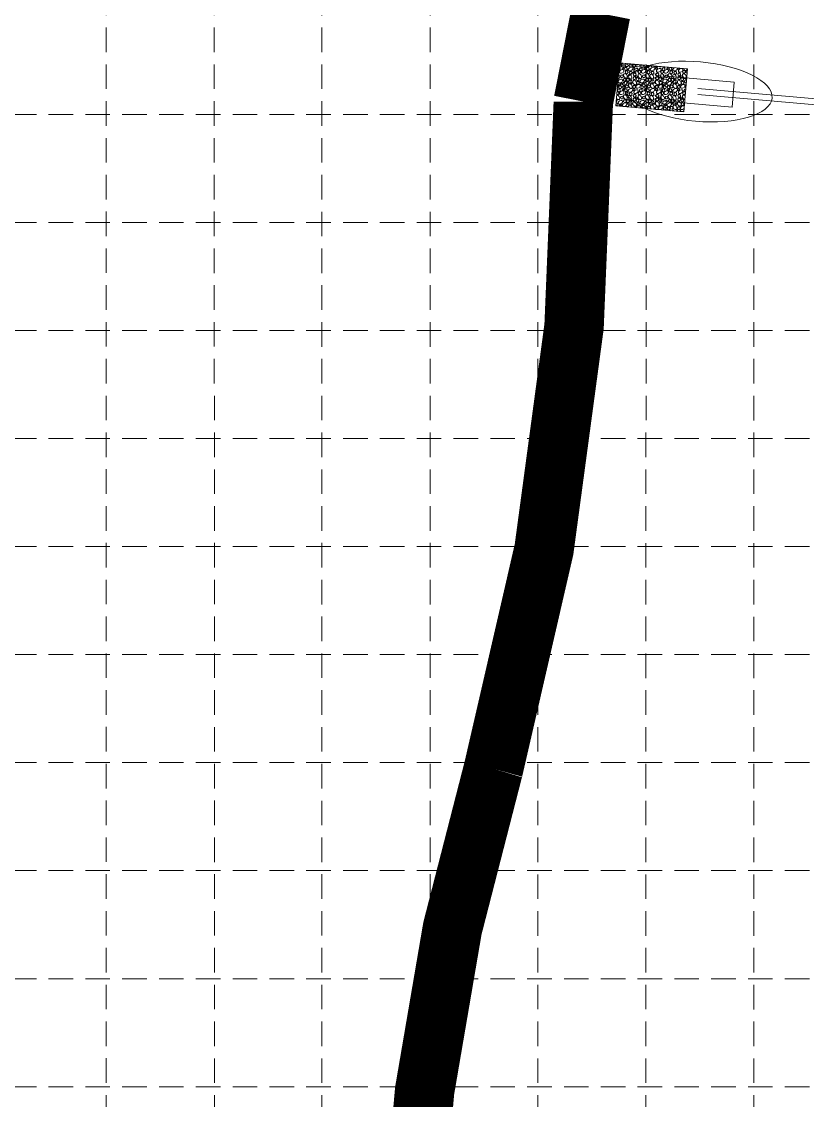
# Model space of a CAD drawing. Header units: inches. Extents: x 63409 to 64866, y 66737 to 69065.
# Drawn here: x 63673.6 to 63937.8, y 67533.7 to 67896.3 of the extents above; entities that cross this region are included whole.
import ezdxf

# ---------------------------------------------------------------- set-up
doc = ezdxf.new("R2010")
doc.units = ezdxf.units.IN
doc.header["$MEASUREMENT"] = 0
doc.linetypes.add('DASHED', pattern=[0.75, 0.5, -0.25])
doc.linetypes.add('HIDDEN', pattern=[0.375, 0.25, -0.125])
doc.layers.add('33', color=7, linetype='Continuous', lineweight=0)
doc.layers.add('43', color=7, linetype='Continuous', lineweight=0)
doc.layers.add('GRID', color=254, linetype='DASHED')
doc.layers.add('WATER', color=5, linetype='Continuous')

msp = doc.modelspace()

# ---------------------------------------------------------------- linework, layer by layer
at = {"layer": '33', "color": 7, "linetype": 'Continuous', "lineweight": 0}
for p, q in [((64112.71, 67853.18), (63900.89, 67871.82)), ((64112.89, 67855.17), (63900.94, 67873.82))]:
    msp.add_line(p, q, dxfattribs=at)
at = {"layer": '43', "color": 1, "linetype": 'Continuous', "lineweight": 0}
for p, q in [((63874.59, 67882.41), (63873.32, 67867.97)), ((63897.5, 67880.4), (63874.59, 67882.41)), ((63875.63, 67882.19), (63875.72, 67882.31)), ((63875.63, 67881.49), (63875.75, 67881.65)), ((63879.05, 67881.6), (63879.08, 67881.65)), ((63881.71, 67881.47), (63881.83, 67881.65)), ((63882.43, 67881.72), (63882.35, 67881.65)), ((63883, 67881.49), (63883.12, 67881.65)), ((63886.53, 67880.66), (63886.68, 67880.87)), ((63886.59, 67878.59), (63886.68, 67878.72)), ((63889.27, 67878.11), (63888.53, 67869.64)), ((63892.95, 67880.77), (63893.01, 67880.79)), ((63894.16, 67880.66), (63894.19, 67880.69)), ((63896.23, 67865.95), (63897.5, 67880.4)), ((63896.3, 67880.43), (63896.35, 67880.5)), ((63886.52, 67877.36), (63886.68, 67877.59)), ((63896.9, 67876.79), (63897.2, 67876.91)), ((63886.53, 67873.51), (63886.68, 67873.72)), ((63886.59, 67871.44), (63886.68, 67871.57)), ((63873.32, 67867.97), (63896.23, 67865.95)), ((63874.37, 67867.88), (63874.36, 67867.95)), ((63878.69, 67867.83), (63878.83, 67867.48)), ((63883.01, 67867.12), (63883, 67867.19)), ((63886.52, 67870.2), (63886.68, 67870.44)), ((63889.14, 67866.65), (63889.09, 67866.58)), ((63889.4, 67866.55), (63889.46, 67866.65)), ((63890.63, 67866.49), (63890.75, 67866.65)), ((63890.64, 67866.45), (63890.63, 67866.49)), ((63894.05, 67866.6), (63894.08, 67866.65))]:
    msp.add_line(p, q, dxfattribs=at)
at = {"layer": '43', "color": 7, "linetype": 'Continuous', "lineweight": 0}
for p, q in [((63913.18, 67876.01), (63889.27, 67878.11)), ((63912.43, 67867.54), (63913.18, 67876.01)), ((63912.43, 67867.54), (63888.53, 67869.64))]:
    msp.add_line(p, q, dxfattribs=at)
at = {"layer": '43', "color": 41, "linetype": 'Continuous', "lineweight": 0}
msp.add_line((63897.36, 67880), (63897.47, 67880.05), dxfattribs=at)
at = {"layer": '43', "color": 1, "linetype": 'Continuous', "lineweight": 0}
for points in [[(63875.18, 67881.65), (63875.27, 67881.56), (63875.23, 67881.16), (63874.98, 67880.95), (63874.58, 67880.98), (63874.48, 67881.09)], [(63874.98, 67881.65), (63874.58, 67881.68), (63874.53, 67881.73)], [(63875.17, 67882.36), (63875.27, 67882.26), (63875.23, 67881.86), (63874.98, 67881.65)], [(63876.56, 67882.24), (63876.52, 67881.87), (63876.27, 67881.67), (63875.88, 67881.7), (63875.69, 67881.88), (63875.63, 67882.19)], [(63876.49, 67881.65), (63876.56, 67881.58), (63876.52, 67881.17), (63876.27, 67880.97), (63875.88, 67881), (63875.69, 67881.18), (63875.63, 67881.49)], [(63877.51, 67881.65), (63877.49, 67881.43), (63877.24, 67881.23), (63876.85, 67881.26), (63876.66, 67881.44), (63876.62, 67881.65)], [(63877.49, 67882.16), (63877.49, 67882.13), (63877.24, 67881.93), (63876.85, 67881.96), (63876.66, 67882.14), (63876.64, 67882.23)], [(63878.87, 67881.65), (63878.84, 67881.23), (63878.64, 67881.02), (63878.29, 67881.03), (63877.9, 67881.34), (63877.74, 67881.65)], [(63878.85, 67882.04), (63878.84, 67881.93), (63878.64, 67881.72), (63878.29, 67881.73), (63877.9, 67882.04), (63877.85, 67882.13)], [(63879.97, 67881.65), (63879.94, 67881.29), (63879.69, 67881.08), (63879.3, 67881.11), (63879.11, 67881.29), (63879.05, 67881.6)], [(63879.89, 67881.95), (63879.69, 67881.78), (63879.3, 67881.81), (63879.11, 67881.99), (63879.11, 67882.02)], [(63881.51, 67881.65), (63881.28, 67881.36), (63880.8, 67881.12), (63880.35, 67881.11), (63880.1, 67881.29), (63880.07, 67881.65)], [(63880.88, 67881.86), (63880.8, 67881.82), (63880.35, 67881.81), (63880.2, 67881.92)], [(63882.55, 67881.65), (63882.64, 67881.56), (63882.59, 67881.16), (63882.35, 67880.95), (63881.95, 67880.98), (63881.77, 67881.16), (63881.71, 67881.47)], [(63882.35, 67881.65), (63881.95, 67881.68), (63881.86, 67881.77)], [(63883.91, 67881.59), (63883.93, 67881.58), (63883.89, 67881.17), (63883.64, 67880.97), (63883.25, 67881), (63883.06, 67881.18), (63883, 67881.49)], [(63884.86, 67881.51), (63884.86, 67881.43), (63884.61, 67881.23), (63884.21, 67881.26), (63884.03, 67881.44), (63884, 67881.59)], [(63874.48, 67878.34), (63874.67, 67877.87), (63874.63, 67877.44), (63874.43, 67877.24), (63874.14, 67877.24)], [(63874.26, 67878.59), (63874.3, 67878.56), (63874.49, 67878.32)], [(63874.35, 67879.62), (63874.39, 67879.58), (63874.34, 67879.17), (63874.3, 67879.14)], [(63874.45, 67880.8), (63874.58, 67880.81), (63874.86, 67880.52), (63874.82, 67880.12), (63874.57, 67879.91), (63874.37, 67879.92)], [(63874.99, 67880), (63875.46, 67880.19), (63875.89, 67880.15), (63876.09, 67879.96), (63876.09, 67879.61), (63875.78, 67879.21), (63875.3, 67878.97), (63874.84, 67878.96), (63874.59, 67879.14), (63874.57, 67879.5), (63874.77, 67879.83), (63875.01, 67880.01)], [(63874.93, 67877.99), (63875.18, 67878.34), (63875.58, 67878.37), (63875.86, 67878.08), (63875.82, 67877.67), (63875.57, 67877.47), (63875.18, 67877.5), (63874.99, 67877.68), (63874.93, 67877.99)], [(63875.45, 67880.57), (63875.6, 67880.79), (63875.84, 67880.8), (63876, 67880.63), (63875.98, 67880.39), (63875.83, 67880.26), (63875.6, 67880.28), (63875.48, 67880.39), (63875.45, 67880.57)], [(63877.02, 67878.4), (63877.21, 67877.93), (63877.17, 67877.5), (63876.98, 67877.3), (63876.63, 67877.3), (63876.23, 67877.61), (63875.99, 67878.09), (63875.99, 67878.55), (63876.17, 67878.8), (63876.53, 67878.83), (63876.85, 67878.62), (63877.04, 67878.38)], [(63876.27, 67880.48), (63876.52, 67880.84), (63876.92, 67880.86), (63877.19, 67880.57), (63877.16, 67880.17), (63876.91, 67879.96), (63876.51, 67879.99), (63876.33, 67880.17), (63876.27, 67880.48)], [(63876.5, 67879.42), (63876.75, 67879.77), (63877.15, 67879.79), (63877.43, 67879.51), (63877.39, 67879.1), (63877.14, 67878.9), (63876.75, 67878.93), (63876.56, 67879.11), (63876.5, 67879.42)], [(63878.51, 67878.17), (63878.69, 67877.71), (63878.66, 67877.27), (63878.46, 67877.07), (63878.11, 67877.08), (63877.72, 67877.39), (63877.48, 67877.87), (63877.47, 67878.32), (63877.65, 67878.57), (63878.01, 67878.6), (63878.33, 67878.39), (63878.52, 67878.15)], [(63877.95, 67880.77), (63878.42, 67880.95), (63878.84, 67880.92), (63879.05, 67880.72), (63879.04, 67880.37), (63878.73, 67879.97), (63878.25, 67879.73), (63877.8, 67879.73), (63877.55, 67879.91), (63877.52, 67880.27), (63877.73, 67880.59), (63877.97, 67880.78)], [(63877.87, 67879.2), (63878.12, 67879.55), (63878.52, 67879.58), (63878.8, 67879.29), (63878.76, 67878.88), (63878.51, 67878.68), (63878.12, 67878.71), (63877.93, 67878.89), (63877.87, 67879.2)], [(63879.16, 67880.66), (63879.32, 67880.87), (63879.55, 67880.88), (63879.72, 67880.71), (63879.7, 67880.47), (63879.55, 67880.34), (63879.31, 67880.36), (63879.2, 67880.47), (63879.16, 67880.66)], [(63879.22, 67878.59), (63879.47, 67878.95), (63879.87, 67878.97), (63880.15, 67878.68), (63880.11, 67878.28), (63879.86, 67878.07), (63879.47, 67878.1), (63879.28, 67878.28), (63879.22, 67878.59)], [(63879.81, 67880.38), (63880.28, 67880.57), (63880.71, 67880.53), (63880.92, 67880.34), (63880.91, 67879.99), (63880.6, 67879.59), (63880.12, 67879.35), (63879.67, 67879.34), (63879.41, 67879.52), (63879.39, 67879.88), (63879.6, 67880.21), (63879.83, 67880.39)], [(63880.08, 67877.86), (63880.23, 67878.08), (63880.47, 67878.09), (63880.64, 67877.92), (63880.61, 67877.67), (63880.46, 67877.55), (63880.23, 67877.57), (63880.12, 67877.68), (63880.08, 67877.86)], [(63881.85, 67878.34), (63882.03, 67877.87), (63882, 67877.44), (63881.8, 67877.24), (63881.45, 67877.24), (63881.06, 67877.55), (63880.82, 67878.03), (63880.81, 67878.48), (63880.99, 67878.74), (63881.35, 67878.76), (63881.67, 67878.56), (63881.86, 67878.32)], [(63880.82, 67879.49), (63881.08, 67879.84), (63881.48, 67879.86), (63881.75, 67879.58), (63881.71, 67879.17), (63881.47, 67878.97), (63881.07, 67879), (63880.88, 67879.18), (63880.82, 67879.49)], [(63881.3, 67880.43), (63881.55, 67880.78), (63881.95, 67880.81), (63882.22, 67880.52), (63882.18, 67880.12), (63881.94, 67879.91), (63881.54, 67879.94), (63881.36, 67880.12), (63881.3, 67880.43)], [(63882.36, 67880), (63882.83, 67880.19), (63883.25, 67880.15), (63883.46, 67879.96), (63883.46, 67879.61), (63883.14, 67879.21), (63882.66, 67878.97), (63882.21, 67878.96), (63881.96, 67879.14), (63881.93, 67879.5), (63882.14, 67879.83), (63882.38, 67880.01)], [(63882.3, 67877.99), (63882.55, 67878.34), (63882.95, 67878.37), (63883.23, 67878.08), (63883.19, 67877.67), (63882.94, 67877.47), (63882.54, 67877.5), (63882.36, 67877.68), (63882.3, 67877.99)], [(63882.82, 67880.57), (63882.97, 67880.79), (63883.2, 67880.8), (63883.37, 67880.63), (63883.35, 67880.39), (63883.2, 67880.26), (63882.96, 67880.28), (63882.85, 67880.39), (63882.82, 67880.57)], [(63884.39, 67878.4), (63884.58, 67877.93), (63884.54, 67877.5), (63884.35, 67877.3), (63884, 67877.3), (63883.6, 67877.61), (63883.36, 67878.09), (63883.35, 67878.55), (63883.53, 67878.8), (63883.89, 67878.83), (63884.21, 67878.62), (63884.4, 67878.38)], [(63883.64, 67880.48), (63883.89, 67880.84), (63884.29, 67880.86), (63884.56, 67880.57), (63884.52, 67880.17), (63884.28, 67879.96), (63883.88, 67879.99), (63883.7, 67880.17), (63883.64, 67880.48)], [(63883.87, 67879.42), (63884.12, 67879.77), (63884.52, 67879.79), (63884.8, 67879.51), (63884.76, 67879.1), (63884.51, 67878.9), (63884.12, 67878.93), (63883.93, 67879.11), (63883.87, 67879.42)], [(63885.88, 67878.17), (63886.06, 67877.71), (63886.03, 67877.27), (63885.83, 67877.07), (63885.48, 67877.08), (63885.08, 67877.39), (63884.84, 67877.87), (63884.84, 67878.32), (63885.02, 67878.57), (63885.38, 67878.6), (63885.7, 67878.39), (63885.89, 67878.15)], [(63885.32, 67880.77), (63885.78, 67880.95), (63886.21, 67880.92), (63886.42, 67880.72), (63886.41, 67880.37), (63886.1, 67879.97), (63885.62, 67879.73), (63885.17, 67879.73), (63884.92, 67879.91), (63884.89, 67880.27), (63885.1, 67880.59), (63885.33, 67880.78)], [(63886.22, 67881.39), (63886.21, 67881.23), (63886.01, 67881.02), (63885.66, 67881.03), (63885.26, 67881.34), (63885.2, 67881.48)], [(63885.24, 67879.2), (63885.49, 67879.55), (63885.89, 67879.58), (63886.17, 67879.29), (63886.13, 67878.88), (63885.88, 67878.68), (63885.49, 67878.71), (63885.3, 67878.89), (63885.24, 67879.2)], [(63886.68, 67881.11), (63886.66, 67881.11), (63886.48, 67881.29), (63886.47, 67881.37)], [(63886.68, 67880.36), (63886.68, 67880.36), (63886.57, 67880.47), (63886.53, 67880.66)], [(63886.68, 67878.25), (63886.65, 67878.28), (63886.59, 67878.59)], [(63887.55, 67881.27), (63887.32, 67881.08), (63886.93, 67881.11), (63886.74, 67881.29), (63886.73, 67881.34)], [(63886.8, 67880.66), (63886.95, 67880.87), (63887.19, 67880.88), (63887.35, 67880.71), (63887.33, 67880.47), (63887.18, 67880.34), (63886.94, 67880.36), (63886.83, 67880.47), (63886.8, 67880.66)], [(63886.85, 67878.59), (63887.1, 67878.95), (63887.5, 67878.97), (63887.78, 67878.68), (63887.74, 67878.28), (63887.49, 67878.07), (63887.1, 67878.1), (63886.91, 67878.28), (63886.85, 67878.59)], [(63887.45, 67880.38), (63887.91, 67880.57), (63888.34, 67880.53), (63888.55, 67880.34), (63888.54, 67879.99), (63888.23, 67879.59), (63887.75, 67879.35), (63887.3, 67879.34), (63887.05, 67879.52), (63887.02, 67879.88), (63887.23, 67880.21), (63887.46, 67880.39)], [(63887.71, 67877.86), (63887.86, 67878.08), (63888.1, 67878.09), (63888.27, 67877.92), (63888.24, 67877.67), (63888.1, 67877.55), (63887.86, 67877.57), (63887.75, 67877.68), (63887.71, 67877.86)], [(63888.56, 67881.18), (63888.43, 67881.12), (63887.98, 67881.11), (63887.79, 67881.25)], [(63889.48, 67878.34), (63889.67, 67877.87), (63889.63, 67877.44), (63889.43, 67877.24), (63889.08, 67877.24), (63888.69, 67877.55), (63888.45, 67878.03), (63888.44, 67878.48), (63888.62, 67878.74), (63888.98, 67878.76), (63889.3, 67878.56), (63889.49, 67878.32)], [(63888.46, 67879.49), (63888.71, 67879.84), (63889.11, 67879.86), (63889.39, 67879.58), (63889.34, 67879.17), (63889.1, 67878.97), (63888.7, 67879), (63888.52, 67879.18), (63888.46, 67879.49)], [(63888.93, 67880.43), (63889.18, 67880.78), (63889.58, 67880.81), (63889.86, 67880.52), (63889.82, 67880.12), (63889.57, 67879.91), (63889.18, 67879.94), (63888.99, 67880.12), (63888.93, 67880.43)], [(63890.1, 67881.05), (63889.98, 67880.95), (63889.58, 67880.98), (63889.46, 67881.1)], [(63889.99, 67880), (63890.46, 67880.19), (63890.89, 67880.15), (63891.09, 67879.96), (63891.09, 67879.61), (63890.78, 67879.21), (63890.3, 67878.97), (63889.84, 67878.96), (63889.59, 67879.14), (63889.57, 67879.5), (63889.77, 67879.83), (63890.01, 67880.01)], [(63889.93, 67877.99), (63890.18, 67878.34), (63890.58, 67878.37), (63890.86, 67878.08), (63890.82, 67877.67), (63890.57, 67877.47), (63890.18, 67877.5), (63889.99, 67877.68), (63889.93, 67877.99)], [(63890.45, 67880.57), (63890.6, 67880.79), (63890.84, 67880.8), (63891, 67880.63), (63890.98, 67880.39), (63890.83, 67880.26), (63890.6, 67880.28), (63890.48, 67880.39), (63890.45, 67880.57)], [(63892.02, 67878.4), (63892.21, 67877.93), (63892.17, 67877.5), (63891.98, 67877.3), (63891.63, 67877.3), (63891.23, 67877.61), (63890.99, 67878.09), (63890.99, 67878.55), (63891.17, 67878.8), (63891.53, 67878.83), (63891.85, 67878.62), (63892.04, 67878.38)], [(63891.27, 67880.48), (63891.52, 67880.84), (63891.92, 67880.86), (63892.19, 67880.57), (63892.16, 67880.17), (63891.91, 67879.96), (63891.51, 67879.99), (63891.33, 67880.17), (63891.27, 67880.48)], [(63891.5, 67879.42), (63891.75, 67879.77), (63892.15, 67879.79), (63892.43, 67879.51), (63892.39, 67879.1), (63892.14, 67878.9), (63891.75, 67878.93), (63891.56, 67879.11), (63891.5, 67879.42)], [(63893.51, 67878.17), (63893.69, 67877.71), (63893.66, 67877.27), (63893.46, 67877.07), (63893.11, 67877.08), (63892.72, 67877.39), (63892.48, 67877.87), (63892.47, 67878.32), (63892.65, 67878.57), (63893.01, 67878.6), (63893.33, 67878.39), (63893.52, 67878.15)], [(63894.05, 67880.7), (63894.04, 67880.37), (63893.73, 67879.97), (63893.25, 67879.73), (63892.8, 67879.73), (63892.55, 67879.91), (63892.52, 67880.27), (63892.73, 67880.59), (63892.97, 67880.78)], [(63892.87, 67879.2), (63893.12, 67879.55), (63893.52, 67879.58), (63893.8, 67879.29), (63893.76, 67878.88), (63893.51, 67878.68), (63893.12, 67878.71), (63892.93, 67878.89), (63892.87, 67879.2)], [(63894.71, 67880.64), (63894.7, 67880.47), (63894.55, 67880.34), (63894.31, 67880.36), (63894.2, 67880.47), (63894.16, 67880.66)], [(63894.22, 67878.59), (63894.47, 67878.95), (63894.87, 67878.97), (63895.15, 67878.68), (63895.11, 67878.28), (63894.86, 67878.07), (63894.47, 67878.1), (63894.28, 67878.28), (63894.22, 67878.59)], [(63894.81, 67880.38), (63895.28, 67880.57), (63895.71, 67880.53), (63895.92, 67880.34), (63895.91, 67879.99), (63895.6, 67879.59), (63895.12, 67879.35), (63894.67, 67879.34), (63894.41, 67879.52), (63894.39, 67879.88), (63894.6, 67880.21), (63894.83, 67880.39)], [(63895.08, 67877.86), (63895.23, 67878.08), (63895.47, 67878.09), (63895.64, 67877.92), (63895.61, 67877.67), (63895.46, 67877.55), (63895.23, 67877.57), (63895.12, 67877.68), (63895.08, 67877.86)], [(63896.85, 67878.34), (63897.03, 67877.87), (63897, 67877.44), (63896.8, 67877.24), (63896.45, 67877.24), (63896.06, 67877.55), (63895.82, 67878.03), (63895.81, 67878.48), (63895.99, 67878.74), (63896.35, 67878.76), (63896.67, 67878.56), (63896.86, 67878.32)], [(63895.82, 67879.49), (63896.08, 67879.84), (63896.48, 67879.86), (63896.75, 67879.58), (63896.71, 67879.17), (63896.47, 67878.97), (63896.07, 67879), (63895.88, 67879.18), (63895.82, 67879.49)], [(63897.21, 67880.42), (63897.18, 67880.12), (63896.94, 67879.91), (63896.54, 67879.94), (63896.36, 67880.12), (63896.3, 67880.43)], [(63897.38, 67878.97), (63897.21, 67878.96), (63896.96, 67879.14), (63896.93, 67879.5), (63897.14, 67879.83), (63897.38, 67880.01)], [(63873.95, 67875.16), (63874.03, 67875.15), (63874.23, 67874.96), (63874.22, 67874.61), (63873.91, 67874.21), (63873.87, 67874.19)], [(63874.54, 67876.79), (63875, 67876.98), (63875.43, 67876.94), (63875.64, 67876.75), (63875.63, 67876.4), (63875.32, 67876), (63874.84, 67875.76), (63874.39, 67875.75), (63874.13, 67875.93), (63874.11, 67876.29), (63874.32, 67876.62), (63874.55, 67876.8)], [(63874.34, 67874.32), (63874.59, 67874.68), (63874.99, 67874.7), (63875.27, 67874.41), (63875.23, 67874.01), (63874.98, 67873.8), (63874.58, 67873.83), (63874.4, 67874.01), (63874.34, 67874.32)], [(63874.36, 67875.1), (63874.51, 67875.32), (63874.75, 67875.33), (63874.91, 67875.16), (63874.89, 67874.92), (63874.74, 67874.79), (63874.5, 67874.81), (63874.39, 67874.92), (63874.36, 67875.1)], [(63874.87, 67875.54), (63875.02, 67875.75), (63875.26, 67875.77), (63875.43, 67875.59), (63875.4, 67875.35), (63875.26, 67875.23), (63875.02, 67875.24), (63874.91, 67875.35), (63874.87, 67875.54)], [(63875.99, 67875.96), (63876.46, 67876.14), (63876.89, 67876.1), (63877.09, 67875.91), (63877.08, 67875.56), (63876.77, 67875.16), (63876.29, 67874.93), (63875.84, 67874.92), (63875.59, 67875.1), (63875.56, 67875.46), (63875.77, 67875.78), (63876.01, 67875.97)], [(63875.63, 67874.34), (63875.88, 67874.69), (63876.28, 67874.72), (63876.56, 67874.43), (63876.52, 67874.02), (63876.27, 67873.82), (63875.88, 67873.85), (63875.69, 67874.03), (63875.63, 67874.34)], [(63875.93, 67876.82), (63876.18, 67877.18), (63876.58, 67877.21), (63876.86, 67876.92), (63876.82, 67876.51), (63876.57, 67876.31), (63876.18, 67876.34), (63875.99, 67876.52), (63875.93, 67876.82)], [(63876.6, 67874.6), (63876.85, 67874.95), (63877.25, 67874.98), (63877.53, 67874.69), (63877.49, 67874.28), (63877.24, 67874.08), (63876.85, 67874.11), (63876.66, 67874.29), (63876.6, 67874.6)], [(63876.96, 67876.81), (63877.21, 67877.17), (63877.61, 67877.19), (63877.89, 67876.9), (63877.85, 67876.5), (63877.6, 67876.29), (63877.21, 67876.32), (63877.02, 67876.5), (63876.96, 67876.81)], [(63877.33, 67875.95), (63877.48, 67876.16), (63877.72, 67876.18), (63877.88, 67876), (63877.86, 67875.76), (63877.71, 67875.64), (63877.47, 67875.65), (63877.36, 67875.76), (63877.33, 67875.95)], [(63878.69, 67874.98), (63878.88, 67874.51), (63878.84, 67874.08), (63878.64, 67873.88), (63878.29, 67873.88), (63877.9, 67874.19), (63877.66, 67874.67), (63877.65, 67875.12), (63877.83, 67875.38), (63878.19, 67875.4), (63878.51, 67875.2), (63878.7, 67874.96)], [(63878.1, 67876.7), (63878.25, 67876.91), (63878.49, 67876.93), (63878.66, 67876.75), (63878.63, 67876.51), (63878.48, 67876.39), (63878.25, 67876.41), (63878.14, 67876.52), (63878.1, 67876.7)], [(63878.31, 67875.77), (63878.46, 67875.99), (63878.7, 67876), (63878.87, 67875.83), (63878.84, 67875.59), (63878.7, 67875.46), (63878.46, 67875.48), (63878.35, 67875.59), (63878.31, 67875.77)], [(63879.05, 67874.45), (63879.3, 67874.81), (63879.7, 67874.83), (63879.98, 67874.54), (63879.94, 67874.14), (63879.69, 67873.94), (63879.3, 67873.96), (63879.11, 67874.14), (63879.05, 67874.45)], [(63880.11, 67876.16), (63880.29, 67875.69), (63880.25, 67875.26), (63880.06, 67875.06), (63879.71, 67875.06), (63879.32, 67875.37), (63879.08, 67875.85), (63879.07, 67876.31), (63879.25, 67876.56), (63879.61, 67876.58), (63879.93, 67876.38), (63880.12, 67876.14)], [(63879.15, 67877.36), (63879.4, 67877.71), (63879.8, 67877.73), (63880.08, 67877.45), (63880.04, 67877.04), (63879.79, 67876.84), (63879.4, 67876.87), (63879.21, 67877.04), (63879.15, 67877.36)], [(63880.49, 67875), (63880.96, 67875.19), (63881.39, 67875.15), (63881.6, 67874.96), (63881.59, 67874.61), (63881.28, 67874.21), (63880.8, 67873.97), (63880.35, 67873.96), (63880.1, 67874.14), (63880.07, 67874.5), (63880.28, 67874.83), (63880.51, 67875.01)], [(63880.21, 67877), (63880.46, 67877.36), (63880.86, 67877.38), (63881.14, 67877.09), (63881.09, 67876.69), (63880.85, 67876.48), (63880.45, 67876.51), (63880.27, 67876.69), (63880.21, 67877)], [(63880.32, 67875.83), (63880.57, 67876.19), (63880.97, 67876.21), (63881.25, 67875.92), (63881.21, 67875.52), (63880.96, 67875.31), (63880.56, 67875.34), (63880.38, 67875.52), (63880.32, 67875.83)], [(63881.9, 67876.79), (63882.37, 67876.98), (63882.8, 67876.94), (63883.01, 67876.75), (63883, 67876.4), (63882.69, 67876), (63882.21, 67875.76), (63881.76, 67875.75), (63881.5, 67875.93), (63881.48, 67876.29), (63881.69, 67876.62), (63881.92, 67876.8)], [(63881.71, 67874.32), (63881.96, 67874.68), (63882.36, 67874.7), (63882.64, 67874.41), (63882.59, 67874.01), (63882.35, 67873.8), (63881.95, 67873.83), (63881.77, 67874.01), (63881.71, 67874.32)], [(63881.72, 67875.1), (63881.87, 67875.32), (63882.11, 67875.33), (63882.28, 67875.16), (63882.26, 67874.92), (63882.11, 67874.79), (63881.87, 67874.81), (63881.76, 67874.92), (63881.72, 67875.1)], [(63882.24, 67875.54), (63882.39, 67875.75), (63882.63, 67875.77), (63882.8, 67875.59), (63882.77, 67875.35), (63882.62, 67875.23), (63882.39, 67875.24), (63882.28, 67875.35), (63882.24, 67875.54)], [(63883.36, 67875.96), (63883.82, 67876.14), (63884.25, 67876.1), (63884.46, 67875.91), (63884.45, 67875.56), (63884.14, 67875.16), (63883.66, 67874.93), (63883.21, 67874.92), (63882.96, 67875.1), (63882.93, 67875.46), (63883.14, 67875.78), (63883.37, 67875.97)], [(63883, 67874.34), (63883.25, 67874.69), (63883.65, 67874.72), (63883.93, 67874.43), (63883.89, 67874.02), (63883.64, 67873.82), (63883.25, 67873.85), (63883.06, 67874.03), (63883, 67874.34)], [(63883.3, 67876.82), (63883.55, 67877.18), (63883.95, 67877.21), (63884.23, 67876.92), (63884.19, 67876.51), (63883.94, 67876.31), (63883.55, 67876.34), (63883.36, 67876.52), (63883.3, 67876.82)], [(63883.97, 67874.6), (63884.22, 67874.95), (63884.62, 67874.98), (63884.9, 67874.69), (63884.86, 67874.28), (63884.61, 67874.08), (63884.21, 67874.11), (63884.03, 67874.29), (63883.97, 67874.6)], [(63884.33, 67876.81), (63884.58, 67877.17), (63884.98, 67877.19), (63885.26, 67876.9), (63885.22, 67876.5), (63884.97, 67876.29), (63884.57, 67876.32), (63884.39, 67876.5), (63884.33, 67876.81)], [(63884.69, 67875.95), (63884.84, 67876.16), (63885.08, 67876.18), (63885.25, 67876), (63885.23, 67875.76), (63885.08, 67875.64), (63884.84, 67875.65), (63884.73, 67875.76), (63884.69, 67875.95)], [(63886.06, 67874.98), (63886.24, 67874.51), (63886.21, 67874.08), (63886.01, 67873.88), (63885.66, 67873.88), (63885.26, 67874.19), (63885.03, 67874.67), (63885.02, 67875.12), (63885.2, 67875.38), (63885.56, 67875.4), (63885.88, 67875.2), (63886.07, 67874.96)], [(63885.47, 67876.7), (63885.62, 67876.91), (63885.86, 67876.93), (63886.03, 67876.75), (63886, 67876.51), (63885.85, 67876.39), (63885.62, 67876.41), (63885.5, 67876.52), (63885.47, 67876.7)], [(63885.68, 67875.77), (63885.83, 67875.99), (63886.07, 67876), (63886.24, 67875.83), (63886.21, 67875.59), (63886.06, 67875.46), (63885.83, 67875.48), (63885.72, 67875.59), (63885.68, 67875.77)], [(63886.42, 67874.45), (63886.67, 67874.81), (63886.68, 67874.81)], [(63886.68, 67873.96), (63886.66, 67873.96), (63886.48, 67874.14), (63886.42, 67874.45)], [(63886.68, 67875.38), (63886.44, 67875.85), (63886.43, 67876.31), (63886.61, 67876.56), (63886.68, 67876.56)], [(63886.68, 67876.95), (63886.58, 67877.04), (63886.52, 67877.36)], [(63886.68, 67874.45), (63886.93, 67874.81), (63887.33, 67874.83), (63887.61, 67874.54), (63887.57, 67874.14), (63887.32, 67873.94), (63886.93, 67873.96), (63886.74, 67874.14), (63886.68, 67874.45)], [(63887.74, 67876.16), (63887.92, 67875.69), (63887.89, 67875.26), (63887.69, 67875.06), (63887.34, 67875.06), (63886.95, 67875.37), (63886.71, 67875.85), (63886.7, 67876.31), (63886.88, 67876.56), (63887.24, 67876.58), (63887.56, 67876.38), (63887.75, 67876.14)], [(63886.78, 67877.36), (63887.03, 67877.71), (63887.43, 67877.73), (63887.71, 67877.45), (63887.67, 67877.04), (63887.42, 67876.84), (63887.03, 67876.87), (63886.84, 67877.04), (63886.78, 67877.36)], [(63888.13, 67875), (63888.59, 67875.19), (63889.03, 67875.15), (63889.23, 67874.96), (63889.22, 67874.61), (63888.91, 67874.21), (63888.43, 67873.97), (63887.98, 67873.96), (63887.73, 67874.14), (63887.7, 67874.5), (63887.91, 67874.83), (63888.14, 67875.01)], [(63887.84, 67877), (63888.09, 67877.36), (63888.49, 67877.38), (63888.77, 67877.09), (63888.73, 67876.69), (63888.48, 67876.48), (63888.09, 67876.51), (63887.9, 67876.69), (63887.84, 67877)], [(63887.95, 67875.83), (63888.2, 67876.19), (63888.6, 67876.21), (63888.88, 67875.92), (63888.84, 67875.52), (63888.59, 67875.31), (63888.2, 67875.34), (63888.01, 67875.52), (63887.95, 67875.83)], [(63889.54, 67876.79), (63890, 67876.98), (63890.43, 67876.94), (63890.64, 67876.75), (63890.63, 67876.4), (63890.32, 67876), (63889.84, 67875.76), (63889.39, 67875.75), (63889.13, 67875.93), (63889.11, 67876.29), (63889.32, 67876.62), (63889.55, 67876.8)], [(63889.34, 67874.32), (63889.59, 67874.68), (63889.99, 67874.7), (63890.27, 67874.41), (63890.23, 67874.01), (63889.98, 67873.8), (63889.58, 67873.83), (63889.4, 67874.01), (63889.34, 67874.32)], [(63889.36, 67875.1), (63889.51, 67875.32), (63889.75, 67875.33), (63889.91, 67875.16), (63889.89, 67874.92), (63889.74, 67874.79), (63889.5, 67874.81), (63889.39, 67874.92), (63889.36, 67875.1)], [(63889.87, 67875.54), (63890.02, 67875.75), (63890.26, 67875.77), (63890.43, 67875.59), (63890.4, 67875.35), (63890.26, 67875.23), (63890.02, 67875.24), (63889.91, 67875.35), (63889.87, 67875.54)], [(63890.99, 67875.96), (63891.46, 67876.14), (63891.89, 67876.1), (63892.09, 67875.91), (63892.08, 67875.56), (63891.77, 67875.16), (63891.29, 67874.93), (63890.84, 67874.92), (63890.59, 67875.1), (63890.56, 67875.46), (63890.77, 67875.78), (63891.01, 67875.97)], [(63890.63, 67874.34), (63890.88, 67874.69), (63891.28, 67874.72), (63891.56, 67874.43), (63891.52, 67874.02), (63891.27, 67873.82), (63890.88, 67873.85), (63890.69, 67874.03), (63890.63, 67874.34)], [(63890.93, 67876.82), (63891.18, 67877.18), (63891.58, 67877.21), (63891.86, 67876.92), (63891.82, 67876.51), (63891.57, 67876.31), (63891.18, 67876.34), (63890.99, 67876.52), (63890.93, 67876.82)], [(63891.6, 67874.6), (63891.85, 67874.95), (63892.25, 67874.98), (63892.53, 67874.69), (63892.49, 67874.28), (63892.24, 67874.08), (63891.85, 67874.11), (63891.66, 67874.29), (63891.6, 67874.6)], [(63891.96, 67876.81), (63892.21, 67877.17), (63892.61, 67877.19), (63892.89, 67876.9), (63892.85, 67876.5), (63892.6, 67876.29), (63892.21, 67876.32), (63892.02, 67876.5), (63891.96, 67876.81)], [(63892.33, 67875.95), (63892.48, 67876.16), (63892.72, 67876.18), (63892.88, 67876), (63892.86, 67875.76), (63892.71, 67875.64), (63892.47, 67875.65), (63892.36, 67875.76), (63892.33, 67875.95)], [(63893.69, 67874.98), (63893.88, 67874.51), (63893.84, 67874.08), (63893.64, 67873.88), (63893.29, 67873.88), (63892.9, 67874.19), (63892.66, 67874.67), (63892.65, 67875.12), (63892.83, 67875.38), (63893.19, 67875.4), (63893.51, 67875.2), (63893.7, 67874.96)], [(63893.1, 67876.7), (63893.25, 67876.91), (63893.49, 67876.93), (63893.66, 67876.75), (63893.63, 67876.51), (63893.48, 67876.39), (63893.25, 67876.41), (63893.14, 67876.52), (63893.1, 67876.7)], [(63893.31, 67875.77), (63893.46, 67875.99), (63893.7, 67876), (63893.87, 67875.83), (63893.84, 67875.59), (63893.7, 67875.46), (63893.46, 67875.48), (63893.35, 67875.59), (63893.31, 67875.77)], [(63894.05, 67874.45), (63894.3, 67874.81), (63894.7, 67874.83), (63894.98, 67874.54), (63894.94, 67874.14), (63894.69, 67873.94), (63894.3, 67873.96), (63894.11, 67874.14), (63894.05, 67874.45)], [(63895.11, 67876.16), (63895.29, 67875.69), (63895.25, 67875.26), (63895.06, 67875.06), (63894.71, 67875.06), (63894.32, 67875.37), (63894.08, 67875.85), (63894.07, 67876.31), (63894.25, 67876.56), (63894.61, 67876.58), (63894.93, 67876.38), (63895.12, 67876.14)], [(63894.15, 67877.36), (63894.4, 67877.71), (63894.8, 67877.73), (63895.08, 67877.45), (63895.04, 67877.04), (63894.79, 67876.84), (63894.4, 67876.87), (63894.21, 67877.04), (63894.15, 67877.36)], [(63895.49, 67875), (63895.96, 67875.19), (63896.39, 67875.15), (63896.6, 67874.96), (63896.59, 67874.61), (63896.28, 67874.21), (63895.8, 67873.97), (63895.35, 67873.96), (63895.1, 67874.14), (63895.07, 67874.5), (63895.28, 67874.83), (63895.51, 67875.01)], [(63895.21, 67877), (63895.46, 67877.36), (63895.86, 67877.38), (63896.14, 67877.09), (63896.09, 67876.69), (63895.85, 67876.48), (63895.45, 67876.51), (63895.27, 67876.69), (63895.21, 67877)], [(63895.32, 67875.83), (63895.57, 67876.19), (63895.97, 67876.21), (63896.25, 67875.92), (63896.21, 67875.52), (63895.96, 67875.31), (63895.56, 67875.34), (63895.38, 67875.52), (63895.32, 67875.83)], [(63897.1, 67875.76), (63896.76, 67875.75), (63896.5, 67875.93), (63896.48, 67876.29), (63896.69, 67876.62), (63896.92, 67876.8)], [(63896.71, 67874.32), (63896.96, 67874.68), (63897, 67874.68)], [(63896.93, 67873.85), (63896.77, 67874.01), (63896.71, 67874.32)], [(63896.72, 67875.1), (63896.87, 67875.32), (63897.06, 67875.33)], [(63897.01, 67874.8), (63896.87, 67874.81), (63896.76, 67874.92), (63896.72, 67875.1)], [(63874.48, 67871.19), (63874.67, 67870.72), (63874.63, 67870.29), (63874.43, 67870.09), (63874.08, 67870.09), (63873.69, 67870.4), (63873.56, 67870.66)], [(63873.64, 67871.59), (63873.98, 67871.61), (63874.3, 67871.41), (63874.49, 67871.17)], [(63873.74, 67872.69), (63874.11, 67872.71), (63874.39, 67872.43), (63874.34, 67872.02), (63874.1, 67871.82), (63873.7, 67871.84), (63873.67, 67871.88)], [(63873.93, 67873.28), (63874.18, 67873.63), (63874.58, 67873.66), (63874.86, 67873.37), (63874.82, 67872.96), (63874.57, 67872.76), (63874.18, 67872.79), (63873.99, 67872.97), (63873.93, 67873.28)], [(63874.99, 67872.85), (63875.46, 67873.04), (63875.89, 67873), (63876.09, 67872.81), (63876.09, 67872.46), (63875.78, 67872.06), (63875.3, 67871.82), (63874.84, 67871.81), (63874.59, 67871.99), (63874.57, 67872.35), (63874.77, 67872.68), (63875.01, 67872.86)], [(63874.93, 67870.84), (63875.18, 67871.19), (63875.58, 67871.21), (63875.86, 67870.93), (63875.82, 67870.52), (63875.57, 67870.32), (63875.18, 67870.35), (63874.99, 67870.53), (63874.93, 67870.84)], [(63875.45, 67873.42), (63875.6, 67873.64), (63875.84, 67873.65), (63876, 67873.48), (63875.98, 67873.24), (63875.83, 67873.11), (63875.6, 67873.13), (63875.48, 67873.24), (63875.45, 67873.42)], [(63877.02, 67871.25), (63877.21, 67870.78), (63877.17, 67870.35), (63876.98, 67870.15), (63876.63, 67870.15), (63876.23, 67870.46), (63875.99, 67870.94), (63875.99, 67871.4), (63876.17, 67871.65), (63876.53, 67871.67), (63876.85, 67871.47), (63877.04, 67871.23)], [(63876.27, 67873.33), (63876.52, 67873.69), (63876.92, 67873.71), (63877.19, 67873.42), (63877.16, 67873.02), (63876.91, 67872.81), (63876.51, 67872.84), (63876.33, 67873.02), (63876.27, 67873.33)], [(63876.5, 67872.26), (63876.75, 67872.62), (63877.15, 67872.64), (63877.43, 67872.36), (63877.39, 67871.95), (63877.14, 67871.75), (63876.75, 67871.78), (63876.56, 67871.96), (63876.5, 67872.26)], [(63878.51, 67871.02), (63878.69, 67870.56), (63878.66, 67870.13), (63878.46, 67869.92), (63878.11, 67869.93), (63877.72, 67870.24), (63877.48, 67870.72), (63877.47, 67871.17), (63877.65, 67871.42), (63878.01, 67871.45), (63878.33, 67871.24), (63878.52, 67871)], [(63877.95, 67873.62), (63878.42, 67873.8), (63878.84, 67873.76), (63879.05, 67873.57), (63879.04, 67873.22), (63878.73, 67872.82), (63878.25, 67872.59), (63877.8, 67872.58), (63877.55, 67872.76), (63877.52, 67873.12), (63877.73, 67873.44), (63877.97, 67873.63)], [(63877.87, 67872.05), (63878.12, 67872.4), (63878.52, 67872.43), (63878.8, 67872.14), (63878.76, 67871.73), (63878.51, 67871.53), (63878.12, 67871.56), (63877.93, 67871.74), (63877.87, 67872.05)], [(63879.16, 67873.51), (63879.32, 67873.72), (63879.55, 67873.73), (63879.72, 67873.56), (63879.7, 67873.32), (63879.55, 67873.19), (63879.31, 67873.21), (63879.2, 67873.32), (63879.16, 67873.51)], [(63879.22, 67871.44), (63879.47, 67871.8), (63879.87, 67871.82), (63880.15, 67871.53), (63880.11, 67871.13), (63879.86, 67870.92), (63879.47, 67870.95), (63879.28, 67871.13), (63879.22, 67871.44)], [(63879.81, 67873.23), (63880.28, 67873.42), (63880.71, 67873.38), (63880.92, 67873.19), (63880.91, 67872.84), (63880.6, 67872.44), (63880.12, 67872.2), (63879.67, 67872.19), (63879.41, 67872.37), (63879.39, 67872.73), (63879.6, 67873.05), (63879.83, 67873.24)], [(63880.08, 67870.71), (63880.23, 67870.93), (63880.47, 67870.94), (63880.64, 67870.77), (63880.61, 67870.52), (63880.46, 67870.4), (63880.23, 67870.42), (63880.12, 67870.53), (63880.08, 67870.71)], [(63881.85, 67871.19), (63882.03, 67870.72), (63882, 67870.29), (63881.8, 67870.09), (63881.45, 67870.09), (63881.06, 67870.4), (63880.82, 67870.88), (63880.81, 67871.33), (63880.99, 67871.59), (63881.35, 67871.61), (63881.67, 67871.41), (63881.86, 67871.17)], [(63880.82, 67872.33), (63881.08, 67872.69), (63881.48, 67872.71), (63881.75, 67872.43), (63881.71, 67872.02), (63881.47, 67871.82), (63881.07, 67871.84), (63880.88, 67872.02), (63880.82, 67872.33)], [(63881.3, 67873.28), (63881.55, 67873.63), (63881.95, 67873.66), (63882.22, 67873.37), (63882.18, 67872.96), (63881.94, 67872.76), (63881.54, 67872.79), (63881.36, 67872.97), (63881.3, 67873.28)], [(63882.36, 67872.85), (63882.83, 67873.04), (63883.25, 67873), (63883.46, 67872.81), (63883.46, 67872.46), (63883.14, 67872.06), (63882.66, 67871.82), (63882.21, 67871.81), (63881.96, 67871.99), (63881.93, 67872.35), (63882.14, 67872.68), (63882.38, 67872.86)], [(63882.3, 67870.84), (63882.55, 67871.19), (63882.95, 67871.21), (63883.23, 67870.93), (63883.19, 67870.52), (63882.94, 67870.32), (63882.54, 67870.35), (63882.36, 67870.53), (63882.3, 67870.84)], [(63882.82, 67873.42), (63882.97, 67873.64), (63883.2, 67873.65), (63883.37, 67873.48), (63883.35, 67873.24), (63883.2, 67873.11), (63882.96, 67873.13), (63882.85, 67873.24), (63882.82, 67873.42)], [(63884.39, 67871.25), (63884.58, 67870.78), (63884.54, 67870.35), (63884.35, 67870.15), (63884, 67870.15), (63883.6, 67870.46), (63883.36, 67870.94), (63883.35, 67871.4), (63883.53, 67871.65), (63883.89, 67871.67), (63884.21, 67871.47), (63884.4, 67871.23)], [(63883.64, 67873.33), (63883.89, 67873.69), (63884.29, 67873.71), (63884.56, 67873.42), (63884.52, 67873.02), (63884.28, 67872.81), (63883.88, 67872.84), (63883.7, 67873.02), (63883.64, 67873.33)], [(63883.87, 67872.26), (63884.12, 67872.62), (63884.52, 67872.64), (63884.8, 67872.36), (63884.76, 67871.95), (63884.51, 67871.75), (63884.12, 67871.78), (63883.93, 67871.96), (63883.87, 67872.26)], [(63885.88, 67871.02), (63886.06, 67870.56), (63886.03, 67870.13), (63885.83, 67869.92), (63885.48, 67869.93), (63885.08, 67870.24), (63884.84, 67870.72), (63884.84, 67871.17), (63885.02, 67871.42), (63885.38, 67871.45), (63885.7, 67871.24), (63885.89, 67871)], [(63885.32, 67873.62), (63885.78, 67873.8), (63886.21, 67873.76), (63886.42, 67873.57), (63886.41, 67873.22), (63886.1, 67872.82), (63885.62, 67872.59), (63885.17, 67872.58), (63884.92, 67872.76), (63884.89, 67873.12), (63885.1, 67873.44), (63885.33, 67873.63)], [(63885.24, 67872.05), (63885.49, 67872.4), (63885.89, 67872.43), (63886.17, 67872.14), (63886.13, 67871.73), (63885.88, 67871.53), (63885.49, 67871.56), (63885.3, 67871.74), (63885.24, 67872.05)], [(63886.68, 67873.21), (63886.68, 67873.21), (63886.57, 67873.32), (63886.53, 67873.51)], [(63886.68, 67871.1), (63886.65, 67871.13), (63886.59, 67871.44)], [(63886.8, 67873.51), (63886.95, 67873.72), (63887.19, 67873.73), (63887.35, 67873.56), (63887.33, 67873.32), (63887.18, 67873.19), (63886.94, 67873.21), (63886.83, 67873.32), (63886.8, 67873.51)], [(63886.85, 67871.44), (63887.1, 67871.8), (63887.5, 67871.82), (63887.78, 67871.53), (63887.74, 67871.13), (63887.49, 67870.92), (63887.1, 67870.95), (63886.91, 67871.13), (63886.85, 67871.44)], [(63887.45, 67873.23), (63887.91, 67873.42), (63888.34, 67873.38), (63888.55, 67873.19), (63888.54, 67872.84), (63888.23, 67872.44), (63887.75, 67872.2), (63887.3, 67872.19), (63887.05, 67872.37), (63887.02, 67872.73), (63887.23, 67873.05), (63887.46, 67873.24)], [(63887.71, 67870.71), (63887.86, 67870.93), (63888.1, 67870.94), (63888.27, 67870.77), (63888.24, 67870.52), (63888.1, 67870.4), (63887.86, 67870.42), (63887.75, 67870.53), (63887.71, 67870.71)], [(63889.48, 67871.19), (63889.67, 67870.72), (63889.63, 67870.29), (63889.43, 67870.09), (63889.08, 67870.09), (63888.69, 67870.4), (63888.45, 67870.88), (63888.44, 67871.33), (63888.62, 67871.59), (63888.98, 67871.61), (63889.3, 67871.41), (63889.49, 67871.17)], [(63888.46, 67872.33), (63888.71, 67872.69), (63889.11, 67872.71), (63889.39, 67872.43), (63889.34, 67872.02), (63889.1, 67871.82), (63888.7, 67871.84), (63888.52, 67872.02), (63888.46, 67872.33)], [(63888.93, 67873.28), (63889.18, 67873.63), (63889.58, 67873.66), (63889.86, 67873.37), (63889.82, 67872.96), (63889.57, 67872.76), (63889.18, 67872.79), (63888.99, 67872.97), (63888.93, 67873.28)], [(63889.99, 67872.85), (63890.46, 67873.04), (63890.89, 67873), (63891.09, 67872.81), (63891.09, 67872.46), (63890.78, 67872.06), (63890.3, 67871.82), (63889.84, 67871.81), (63889.59, 67871.99), (63889.57, 67872.35), (63889.77, 67872.68), (63890.01, 67872.86)], [(63889.93, 67870.84), (63890.18, 67871.19), (63890.58, 67871.21), (63890.86, 67870.93), (63890.82, 67870.52), (63890.57, 67870.32), (63890.18, 67870.35), (63889.99, 67870.53), (63889.93, 67870.84)], [(63890.45, 67873.42), (63890.6, 67873.64), (63890.84, 67873.65), (63891, 67873.48), (63890.98, 67873.24), (63890.83, 67873.11), (63890.6, 67873.13), (63890.48, 67873.24), (63890.45, 67873.42)], [(63892.02, 67871.25), (63892.21, 67870.78), (63892.17, 67870.35), (63891.98, 67870.15), (63891.63, 67870.15), (63891.23, 67870.46), (63890.99, 67870.94), (63890.99, 67871.4), (63891.17, 67871.65), (63891.53, 67871.67), (63891.85, 67871.47), (63892.04, 67871.23)], [(63891.27, 67873.33), (63891.52, 67873.69), (63891.92, 67873.71), (63892.19, 67873.42), (63892.16, 67873.02), (63891.91, 67872.81), (63891.51, 67872.84), (63891.33, 67873.02), (63891.27, 67873.33)], [(63891.5, 67872.26), (63891.75, 67872.62), (63892.15, 67872.64), (63892.43, 67872.36), (63892.39, 67871.95), (63892.14, 67871.75), (63891.75, 67871.78), (63891.56, 67871.96), (63891.5, 67872.26)], [(63893.51, 67871.02), (63893.69, 67870.56), (63893.66, 67870.13), (63893.46, 67869.92), (63893.11, 67869.93), (63892.72, 67870.24), (63892.48, 67870.72), (63892.47, 67871.17), (63892.65, 67871.42), (63893.01, 67871.45), (63893.33, 67871.24), (63893.52, 67871)], [(63892.95, 67873.62), (63893.42, 67873.8), (63893.84, 67873.76), (63894.05, 67873.57), (63894.04, 67873.22), (63893.73, 67872.82), (63893.25, 67872.59), (63892.8, 67872.58), (63892.55, 67872.76), (63892.52, 67873.12), (63892.73, 67873.44), (63892.97, 67873.63)], [(63892.87, 67872.05), (63893.12, 67872.4), (63893.52, 67872.43), (63893.8, 67872.14), (63893.76, 67871.73), (63893.51, 67871.53), (63893.12, 67871.56), (63892.93, 67871.74), (63892.87, 67872.05)], [(63894.16, 67873.51), (63894.32, 67873.72), (63894.55, 67873.73), (63894.72, 67873.56), (63894.7, 67873.32), (63894.55, 67873.19), (63894.31, 67873.21), (63894.2, 67873.32), (63894.16, 67873.51)], [(63894.22, 67871.44), (63894.47, 67871.8), (63894.87, 67871.82), (63895.15, 67871.53), (63895.11, 67871.13), (63894.86, 67870.92), (63894.47, 67870.95), (63894.28, 67871.13), (63894.22, 67871.44)], [(63894.81, 67873.23), (63895.28, 67873.42), (63895.71, 67873.38), (63895.92, 67873.19), (63895.91, 67872.84), (63895.6, 67872.44), (63895.12, 67872.2), (63894.67, 67872.19), (63894.41, 67872.37), (63894.39, 67872.73), (63894.6, 67873.05), (63894.83, 67873.24)], [(63895.08, 67870.71), (63895.23, 67870.93), (63895.47, 67870.94), (63895.64, 67870.77), (63895.61, 67870.52), (63895.46, 67870.4), (63895.23, 67870.42), (63895.12, 67870.53), (63895.08, 67870.71)], [(63896.6, 67870.09), (63896.45, 67870.09), (63896.06, 67870.4), (63895.82, 67870.88), (63895.81, 67871.33), (63895.99, 67871.59), (63896.35, 67871.61), (63896.67, 67871.41), (63896.71, 67871.36)], [(63895.82, 67872.33), (63896.08, 67872.69), (63896.48, 67872.71), (63896.75, 67872.43), (63896.71, 67872.02), (63896.47, 67871.82), (63896.07, 67871.84), (63895.88, 67872.02), (63895.82, 67872.33)], [(63896.3, 67873.28), (63896.55, 67873.63), (63896.91, 67873.65)], [(63896.83, 67872.77), (63896.54, 67872.79), (63896.36, 67872.97), (63896.3, 67873.28)], [(63873.42, 67869.05), (63873.6, 67869.06), (63873.88, 67868.77), (63873.84, 67868.37), (63873.59, 67868.16), (63873.34, 67868.18)], [(63873.4, 67867.96), (63873.59, 67868.04), (63874.03, 67868), (63874.13, 67867.9)], [(63873.52, 67870.2), (63873.77, 67869.94), (63873.73, 67869.54), (63873.48, 67869.33), (63873.44, 67869.34)], [(63874.54, 67869.64), (63875, 67869.83), (63875.43, 67869.79), (63875.64, 67869.6), (63875.63, 67869.25), (63875.32, 67868.85), (63874.84, 67868.61), (63874.39, 67868.6), (63874.13, 67868.78), (63874.11, 67869.14), (63874.32, 67869.47), (63874.55, 67869.65)], [(63874.36, 67867.95), (63874.51, 67868.17), (63874.75, 67868.18), (63874.91, 67868.01), (63874.89, 67867.83)], [(63874.87, 67868.39), (63875.02, 67868.6), (63875.26, 67868.61), (63875.43, 67868.44), (63875.4, 67868.2), (63875.26, 67868.08), (63875.02, 67868.09), (63874.91, 67868.2), (63874.87, 67868.39)], [(63875.99, 67868.81), (63876.46, 67868.99), (63876.89, 67868.96), (63877.09, 67868.76), (63877.08, 67868.41), (63876.77, 67868.01), (63876.29, 67867.77), (63875.84, 67867.77), (63875.59, 67867.95), (63875.56, 67868.31), (63875.77, 67868.63), (63876.01, 67868.82)], [(63875.93, 67869.67), (63876.18, 67870.03), (63876.58, 67870.05), (63876.86, 67869.77), (63876.82, 67869.36), (63876.57, 67869.16), (63876.18, 67869.19), (63875.99, 67869.37), (63875.93, 67869.67)], [(63876.76, 67867.67), (63876.85, 67867.8), (63877.25, 67867.82), (63877.46, 67867.6)], [(63876.96, 67869.66), (63877.21, 67870.02), (63877.61, 67870.04), (63877.89, 67869.75), (63877.85, 67869.35), (63877.6, 67869.14), (63877.21, 67869.17), (63877.02, 67869.35), (63876.96, 67869.66)], [(63877.33, 67868.8), (63877.48, 67869.01), (63877.72, 67869.03), (63877.88, 67868.85), (63877.86, 67868.61), (63877.71, 67868.49), (63877.47, 67868.51), (63877.36, 67868.61), (63877.33, 67868.8)], [(63877.66, 67867.59), (63877.65, 67867.97), (63877.83, 67868.23), (63878.19, 67868.25), (63878.51, 67868.05), (63878.7, 67867.81)], [(63878.1, 67869.55), (63878.25, 67869.76), (63878.49, 67869.78), (63878.66, 67869.6), (63878.63, 67869.36), (63878.48, 67869.24), (63878.25, 67869.26), (63878.14, 67869.36), (63878.1, 67869.55)], [(63878.31, 67868.62), (63878.46, 67868.84), (63878.7, 67868.85), (63878.87, 67868.68), (63878.84, 67868.43), (63878.7, 67868.31), (63878.46, 67868.33), (63878.35, 67868.44), (63878.31, 67868.62)], [(63880.11, 67869.01), (63880.29, 67868.54), (63880.25, 67868.11), (63880.06, 67867.91), (63879.71, 67867.91), (63879.32, 67868.22), (63879.08, 67868.7), (63879.07, 67869.15), (63879.25, 67869.41), (63879.61, 67869.43), (63879.93, 67869.23), (63880.12, 67868.99)], [(63879.15, 67870.2), (63879.4, 67870.56), (63879.8, 67870.58), (63880.08, 67870.3), (63880.04, 67869.89), (63879.79, 67869.69), (63879.4, 67869.71), (63879.21, 67869.89), (63879.15, 67870.2)], [(63879.16, 67867.46), (63879.3, 67867.66), (63879.7, 67867.68), (63879.98, 67867.39), (63879.98, 67867.38)], [(63880.08, 67867.37), (63880.28, 67867.67), (63880.51, 67867.86)], [(63880.21, 67869.85), (63880.46, 67870.21), (63880.86, 67870.23), (63881.14, 67869.94), (63881.09, 67869.54), (63880.85, 67869.33), (63880.45, 67869.36), (63880.27, 67869.54), (63880.21, 67869.85)], [(63880.32, 67868.68), (63880.57, 67869.04), (63880.97, 67869.06), (63881.25, 67868.77), (63881.21, 67868.37), (63880.96, 67868.16), (63880.56, 67868.19), (63880.38, 67868.37), (63880.32, 67868.68)], [(63880.49, 67867.85), (63880.96, 67868.04), (63881.39, 67868), (63881.6, 67867.8), (63881.59, 67867.46), (63881.43, 67867.26)], [(63881.9, 67869.64), (63882.37, 67869.83), (63882.8, 67869.79), (63883.01, 67869.6), (63883, 67869.25), (63882.69, 67868.85), (63882.21, 67868.61), (63881.76, 67868.6), (63881.5, 67868.78), (63881.48, 67869.14), (63881.69, 67869.47), (63881.92, 67869.65)], [(63881.72, 67867.95), (63881.87, 67868.17), (63882.11, 67868.18), (63882.28, 67868.01), (63882.26, 67867.76), (63882.11, 67867.64), (63881.87, 67867.66), (63881.76, 67867.77), (63881.72, 67867.95)], [(63881.75, 67867.23), (63881.96, 67867.53), (63882.36, 67867.55), (63882.64, 67867.26), (63882.62, 67867.15)], [(63882.24, 67868.39), (63882.39, 67868.6), (63882.63, 67868.61), (63882.8, 67868.44), (63882.77, 67868.2), (63882.62, 67868.08), (63882.39, 67868.09), (63882.28, 67868.2), (63882.24, 67868.39)], [(63883.36, 67868.81), (63883.82, 67868.99), (63884.25, 67868.96), (63884.46, 67868.76), (63884.45, 67868.41), (63884.14, 67868.01), (63883.66, 67867.77), (63883.21, 67867.77), (63882.96, 67867.95), (63882.93, 67868.31), (63883.14, 67868.63), (63883.37, 67868.82)], [(63883, 67867.19), (63883.25, 67867.54), (63883.65, 67867.56), (63883.93, 67867.28), (63883.9, 67867.04)], [(63883.3, 67869.67), (63883.55, 67870.03), (63883.95, 67870.05), (63884.23, 67869.77), (63884.19, 67869.36), (63883.94, 67869.16), (63883.55, 67869.19), (63883.36, 67869.37), (63883.3, 67869.67)], [(63883.97, 67867.45), (63884.22, 67867.8), (63884.62, 67867.82), (63884.9, 67867.54), (63884.86, 67867.13), (63884.66, 67866.97)], [(63884.15, 67867.02), (63884.03, 67867.14), (63883.97, 67867.45)], [(63884.33, 67869.66), (63884.58, 67870.02), (63884.98, 67870.04), (63885.26, 67869.75), (63885.22, 67869.35), (63884.97, 67869.14), (63884.57, 67869.17), (63884.39, 67869.35), (63884.33, 67869.66)], [(63884.69, 67868.8), (63884.84, 67869.01), (63885.08, 67869.03), (63885.25, 67868.85), (63885.23, 67868.61), (63885.08, 67868.49), (63884.84, 67868.51), (63884.73, 67868.61), (63884.69, 67868.8)], [(63885.44, 67866.9), (63885.26, 67867.04), (63885.03, 67867.52), (63885.02, 67867.97), (63885.2, 67868.23), (63885.56, 67868.25), (63885.88, 67868.05), (63886.07, 67867.81)], [(63885.47, 67869.55), (63885.62, 67869.76), (63885.86, 67869.78), (63886.03, 67869.6), (63886, 67869.36), (63885.85, 67869.24), (63885.62, 67869.26), (63885.5, 67869.36), (63885.47, 67869.55)], [(63885.68, 67868.62), (63885.83, 67868.84), (63886.07, 67868.85), (63886.24, 67868.68), (63886.21, 67868.43), (63886.06, 67868.31), (63885.83, 67868.33), (63885.72, 67868.44), (63885.68, 67868.62)], [(63886.06, 67867.83), (63886.24, 67867.36), (63886.21, 67866.93), (63886.12, 67866.84)], [(63886.42, 67867.3), (63886.67, 67867.66), (63886.68, 67867.66)], [(63886.68, 67866.81), (63886.66, 67866.81), (63886.48, 67866.99), (63886.42, 67867.3)], [(63886.68, 67868.23), (63886.44, 67868.7), (63886.43, 67869.15), (63886.61, 67869.41), (63886.68, 67869.41)], [(63886.68, 67869.79), (63886.58, 67869.89), (63886.52, 67870.2)], [(63886.68, 67867.3), (63886.93, 67867.66), (63887.33, 67867.68), (63887.61, 67867.39), (63887.57, 67866.99), (63887.32, 67866.78), (63886.93, 67866.81), (63886.74, 67866.99), (63886.68, 67867.3)], [(63887.74, 67869.01), (63887.92, 67868.54), (63887.89, 67868.11), (63887.69, 67867.91), (63887.34, 67867.91), (63886.95, 67868.22), (63886.71, 67868.7), (63886.7, 67869.15), (63886.88, 67869.41), (63887.24, 67869.43), (63887.56, 67869.23), (63887.75, 67868.99)], [(63886.78, 67870.2), (63887.03, 67870.56), (63887.43, 67870.58), (63887.71, 67870.3), (63887.67, 67869.89), (63887.42, 67869.69), (63887.03, 67869.71), (63886.84, 67869.89), (63886.78, 67870.2)], [(63888.13, 67867.85), (63888.59, 67868.04), (63889.03, 67868), (63889.23, 67867.8), (63889.22, 67867.46), (63888.91, 67867.06), (63888.43, 67866.82), (63887.98, 67866.81), (63887.73, 67866.99), (63887.7, 67867.35), (63887.91, 67867.67), (63888.14, 67867.86)], [(63887.84, 67869.85), (63888.09, 67870.21), (63888.49, 67870.23), (63888.77, 67869.94), (63888.73, 67869.54), (63888.48, 67869.33), (63888.09, 67869.36), (63887.9, 67869.54), (63887.84, 67869.85)], [(63887.95, 67868.68), (63888.2, 67869.04), (63888.6, 67869.06), (63888.88, 67868.77), (63888.84, 67868.37), (63888.59, 67868.16), (63888.2, 67868.19), (63888.01, 67868.37), (63887.95, 67868.68)], [(63889.54, 67869.64), (63890, 67869.83), (63890.43, 67869.79), (63890.64, 67869.6), (63890.63, 67869.25), (63890.32, 67868.85), (63889.84, 67868.61), (63889.39, 67868.6), (63889.13, 67868.78), (63889.11, 67869.14), (63889.32, 67869.47), (63889.55, 67869.65)], [(63889.34, 67867.17), (63889.59, 67867.53), (63889.99, 67867.55), (63890.27, 67867.26), (63890.23, 67866.86), (63889.98, 67866.65)], [(63889.98, 67866.65), (63889.58, 67866.68), (63889.4, 67866.86), (63889.34, 67867.17)], [(63889.36, 67867.95), (63889.51, 67868.17), (63889.75, 67868.18), (63889.91, 67868.01), (63889.89, 67867.76), (63889.74, 67867.64), (63889.5, 67867.66), (63889.39, 67867.77), (63889.36, 67867.95)], [(63889.87, 67868.39), (63890.02, 67868.6), (63890.26, 67868.61), (63890.43, 67868.44), (63890.4, 67868.2), (63890.26, 67868.08), (63890.02, 67868.09), (63889.91, 67868.2), (63889.87, 67868.39)], [(63890.99, 67868.81), (63891.46, 67868.99), (63891.89, 67868.96), (63892.09, 67868.76), (63892.08, 67868.41), (63891.77, 67868.01), (63891.29, 67867.77), (63890.84, 67867.77), (63890.59, 67867.95), (63890.56, 67868.31), (63890.77, 67868.63), (63891.01, 67868.82)], [(63890.63, 67867.19), (63890.88, 67867.54), (63891.28, 67867.56), (63891.56, 67867.28), (63891.52, 67866.87), (63891.27, 67866.67), (63890.88, 67866.7), (63890.69, 67866.88), (63890.63, 67867.19)], [(63890.93, 67869.67), (63891.18, 67870.03), (63891.58, 67870.05), (63891.86, 67869.77), (63891.82, 67869.36), (63891.57, 67869.16), (63891.18, 67869.19), (63890.99, 67869.37), (63890.93, 67869.67)], [(63891.6, 67867.45), (63891.85, 67867.8), (63892.25, 67867.82), (63892.53, 67867.54), (63892.49, 67867.13), (63892.24, 67866.93), (63891.85, 67866.96), (63891.66, 67867.14), (63891.6, 67867.45)], [(63891.96, 67869.66), (63892.21, 67870.02), (63892.61, 67870.04), (63892.89, 67869.75), (63892.85, 67869.35), (63892.6, 67869.14), (63892.21, 67869.17), (63892.02, 67869.35), (63891.96, 67869.66)], [(63892.33, 67868.8), (63892.48, 67869.01), (63892.72, 67869.03), (63892.88, 67868.85), (63892.86, 67868.61), (63892.71, 67868.49), (63892.47, 67868.51), (63892.36, 67868.61), (63892.33, 67868.8)], [(63893.69, 67867.83), (63893.88, 67867.36), (63893.84, 67866.93), (63893.64, 67866.72), (63893.29, 67866.73), (63892.9, 67867.04), (63892.66, 67867.52), (63892.65, 67867.97), (63892.83, 67868.23), (63893.19, 67868.25), (63893.51, 67868.05), (63893.7, 67867.81)], [(63893.1, 67869.55), (63893.25, 67869.76), (63893.49, 67869.78), (63893.66, 67869.6), (63893.63, 67869.36), (63893.48, 67869.24), (63893.25, 67869.26), (63893.14, 67869.36), (63893.1, 67869.55)], [(63893.31, 67868.62), (63893.46, 67868.84), (63893.7, 67868.85), (63893.87, 67868.68), (63893.84, 67868.43), (63893.7, 67868.31), (63893.46, 67868.33), (63893.35, 67868.44), (63893.31, 67868.62)], [(63894.05, 67867.3), (63894.3, 67867.66), (63894.7, 67867.68), (63894.98, 67867.39), (63894.94, 67866.99), (63894.69, 67866.78), (63894.3, 67866.81), (63894.11, 67866.99), (63894.05, 67867.3)], [(63895.11, 67869.01), (63895.29, 67868.54), (63895.25, 67868.11), (63895.06, 67867.91), (63894.71, 67867.91), (63894.32, 67868.22), (63894.08, 67868.7), (63894.07, 67869.15), (63894.25, 67869.41), (63894.61, 67869.43), (63894.93, 67869.23), (63895.12, 67868.99)], [(63894.15, 67870.2), (63894.4, 67870.56), (63894.8, 67870.58), (63895.08, 67870.3), (63895.04, 67869.89), (63894.79, 67869.69), (63894.4, 67869.71), (63894.21, 67869.89), (63894.15, 67870.2)], [(63896.34, 67867.13), (63896.28, 67867.06), (63895.8, 67866.82), (63895.35, 67866.81), (63895.1, 67866.99), (63895.07, 67867.35), (63895.28, 67867.67), (63895.51, 67867.86)], [(63895.21, 67869.85), (63895.46, 67870.21), (63895.86, 67870.23), (63896.14, 67869.94), (63896.09, 67869.54), (63895.85, 67869.33), (63895.45, 67869.36), (63895.27, 67869.54), (63895.21, 67869.85)], [(63895.32, 67868.68), (63895.57, 67869.04), (63895.97, 67869.06), (63896.25, 67868.77), (63896.21, 67868.37), (63895.96, 67868.16), (63895.56, 67868.19), (63895.38, 67868.37), (63895.32, 67868.68)], [(63895.49, 67867.85), (63895.96, 67868.04), (63896.39, 67868), (63896.41, 67867.98)], [(63896.49, 67868.92), (63896.48, 67869.14), (63896.52, 67869.21)], [(63890.18, 67866.65), (63890.27, 67866.56), (63890.26, 67866.48)], [(63891.49, 67866.65), (63891.56, 67866.58), (63891.54, 67866.37)], [(63891.75, 67866.35), (63891.66, 67866.44), (63891.62, 67866.65)], [(63892.51, 67866.65), (63892.49, 67866.43), (63892.32, 67866.3)], [(63893.04, 67866.23), (63892.9, 67866.34), (63892.74, 67866.65)], [(63893.87, 67866.65), (63893.84, 67866.23), (63893.78, 67866.17)], [(63894.29, 67866.12), (63894.11, 67866.29), (63894.05, 67866.6)], [(63894.97, 67866.65), (63894.94, 67866.29), (63894.7, 67866.09)], [(63896.27, 67866.35), (63895.8, 67866.12), (63895.35, 67866.11), (63895.1, 67866.29), (63895.07, 67866.65)]]:
    msp.add_lwpolyline(points, dxfattribs=at)
at = {"layer": '43', "color": 7, "linetype": 'Continuous', "lineweight": 0}
msp.add_ellipse((63900.98, 67872.81), major_axis=(24.9, -2.19), ratio=0.4, start_param=0, end_param=6.283179, dxfattribs=at)
at = {"layer": 'GRID', "color": 252, "linetype": 'HIDDEN', "lineweight": 0, "ltscale": 33}
for p, q in [((63702.09, 66920.81), (63701.89, 69025.91)), ((63738.54, 66920.8), (63738.17, 69025.94)), ((63774.57, 66920.79), (63774.58, 69025.92)), ((63810.99, 66920.79), (63810.95, 69025.91)), ((63847.08, 66920.78), (63847.15, 69025.9)), ((63883.41, 66920.78), (63883.63, 69025.86)), ((63919.72, 66920.77), (63919.72, 69027.36)), ((63447.56, 67865.14), (64827.7, 67865.14)), ((63447.56, 67828.82), (64827.7, 67828.82)), ((63447.56, 67792.5), (64827.7, 67792.5)), ((63447.56, 67756.18), (64827.7, 67756.18)), ((63447.56, 67719.86), (64827.7, 67719.86)), ((63447.56, 67683.54), (64827.7, 67683.54)), ((63447.56, 67647.22), (64827.7, 67647.22)), ((63447.56, 67610.9), (64827.7, 67610.9)), ((63447.56, 67574.58), (64827.7, 67574.58)), ((63447.56, 67538.27), (64827.7, 67538.27))]:
    msp.add_line(p, q, dxfattribs=at)
at = {"layer": 'WATER', "linetype": 'Continuous', "lineweight": 0, "const_width": 20, "flags": 128}
msp.add_lwpolyline([(63590.48, 68789.81), (63556.53, 68440.3, 0.366048), (63799.56, 68090.75, -0.426917), (63870.94, 67962.25, 0.053174), (63868.27, 67899.08), (63862.44, 67869.44, -0.069576), (63832.23, 67645.16, 0.082198), (63803.92, 67426.27, 0.058531)], format="xyb", dxfattribs=at)

doc.saveas('drawing.dxf')
